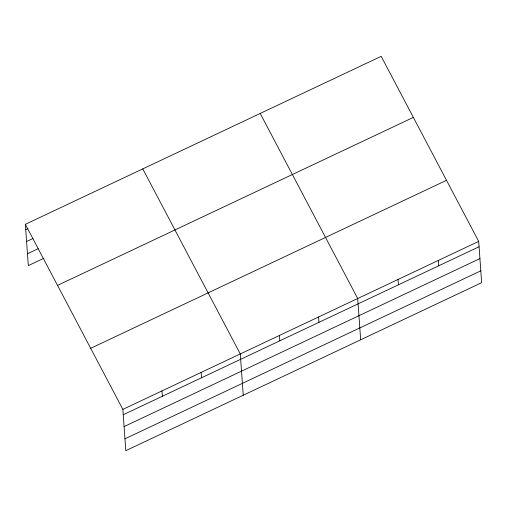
<?xml version="1.0" encoding="UTF-8"?>
<svg xmlns="http://www.w3.org/2000/svg" width="507" height="507" viewBox="0 0 507 507"><rect width="100%" height="100%" fill="white"/><g stroke="black" fill="none" stroke-linecap="round" stroke-linejoin="round"><path stroke-width="0.76" d="M25.35 224.322L381.188 56.334L478.69 241.395L481.65 282.678L125.812 450.666L122.852 409.383L25.35 224.322L28.31 265.605L43.963 258.215M25.73 229.665L27.866 228.657M26.586 241.528L32.987 238.505M27.46 253.747L38.133 248.709M57.525 285.397L413.363 117.402M90.677 348.315L446.515 180.321M122.852 409.383L478.69 241.395M123.239 414.732L479.077 246.738M124.088 426.59L479.926 258.595M124.963 438.809L480.801 270.82M260.205 113.448L357.708 298.509L360.667 339.791M142.778 168.888L240.28 353.949L243.24 395.232M438.365 260.433L438.745 265.776M398.033 279.471L398.42 284.82M318.567 316.989L318.947 322.338M279.42 335.469L279.807 340.812M201.14 372.43L201.52 377.772M161.993 390.91L162.379 396.252"/></g></svg>
